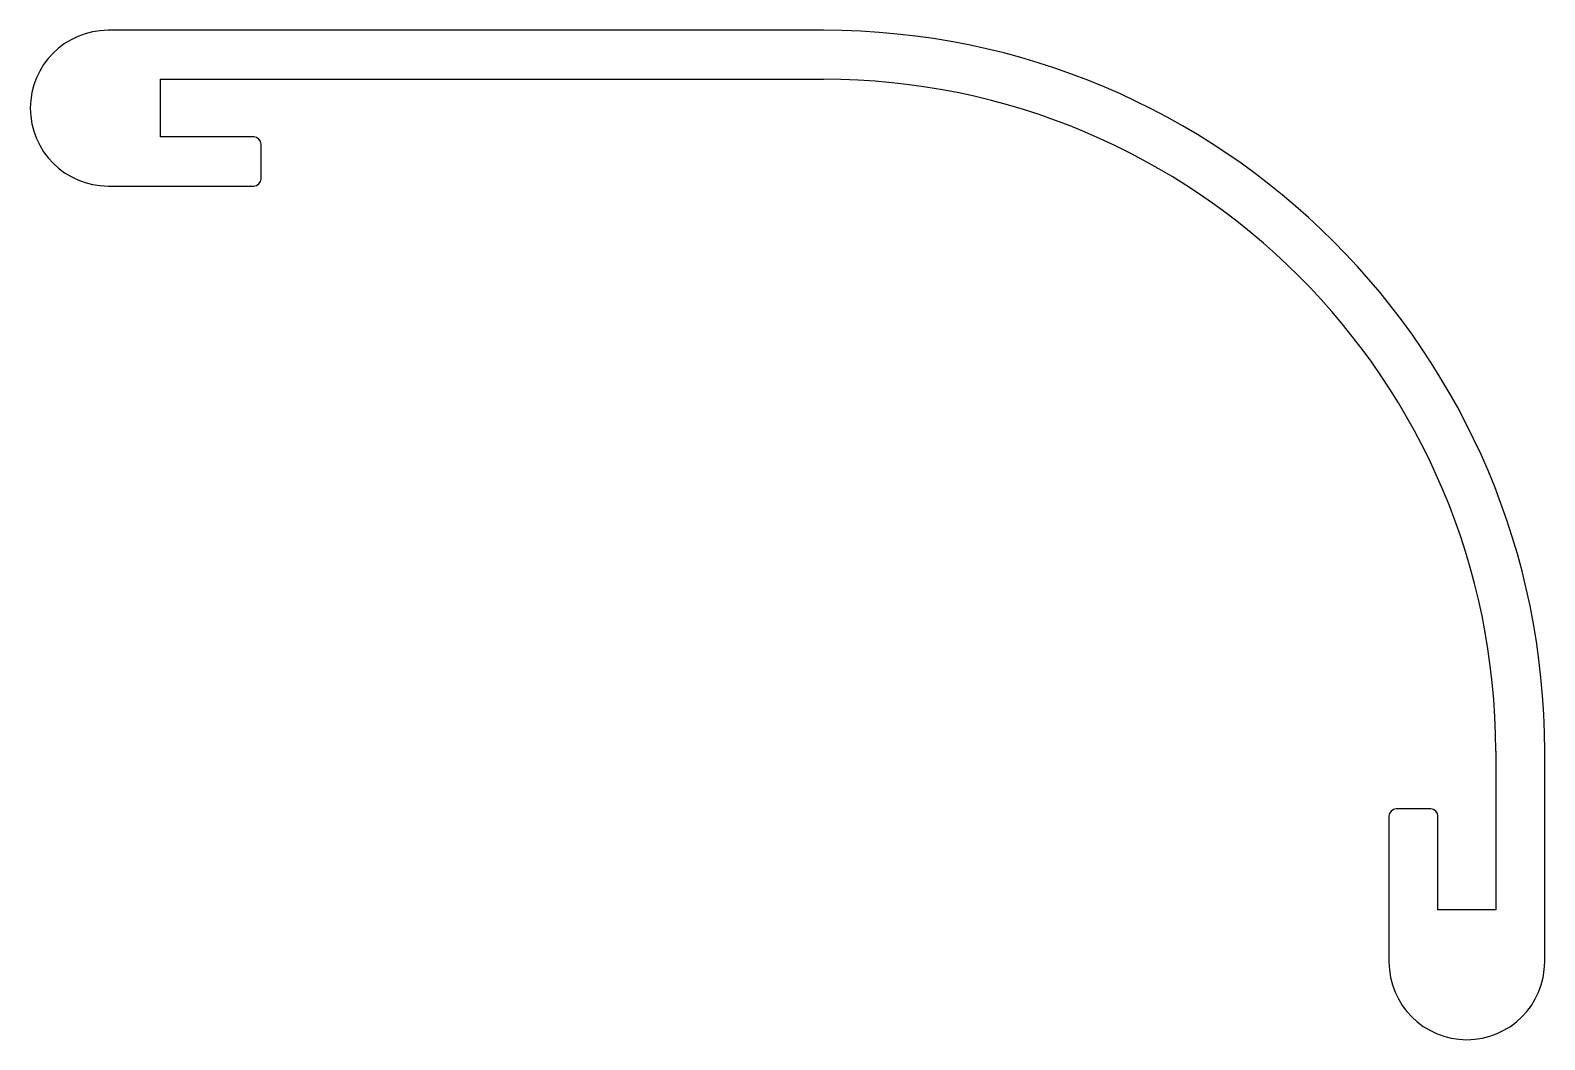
# Model space of a CAD drawing. Extents: x 1049.8 to 1102.3, y 590.5 to 625.5.
import ezdxf

# ---------------------------------------------------------------- set-up
doc = ezdxf.new("R2010")
doc.units = 0
doc.layers.get('0').update_dxf_attribs({"linetype": 'CONTINUOUS'})

msp = doc.modelspace()

# ---------------------------------------------------------------- linework, layer by layer
for p, q in [((1077.297, 625.54), (1052.497, 625.54)), ((1054.297, 623.84), (1077.297, 623.84)), ((1054.297, 623.84), (1054.297, 621.84)), ((1057.547, 621.84), (1054.297, 621.84)), ((1057.797, 620.39), (1057.797, 621.59)), ((1052.497, 620.14), (1057.547, 620.14)), ((1100.597, 600.54), (1100.597, 595.04)), ((1102.297, 593.24), (1102.297, 600.54)), ((1098.347, 598.54), (1097.147, 598.54)), ((1096.897, 598.29), (1096.897, 593.24)), ((1098.597, 595.04), (1098.597, 598.29)), ((1100.597, 595.04), (1098.597, 595.04))]:
    msp.add_line(p, q)
for centre, radius, start, end in [((1052.497, 622.84), 2.7, 90, 270), ((1077.297, 600.54), 25, 0, 90), ((1077.297, 600.54), 23.3, 0, 90), ((1057.547, 621.59), 0.25, 0, 90), ((1057.547, 620.39), 0.25, 270, 0), ((1097.147, 598.29), 0.25, 90, 180), ((1098.347, 598.29), 0.25, 0, 90), ((1099.597, 593.24), 2.7, 180, 0)]:
    msp.add_arc(centre, radius, start, end)

doc.saveas('drawing.dxf')
